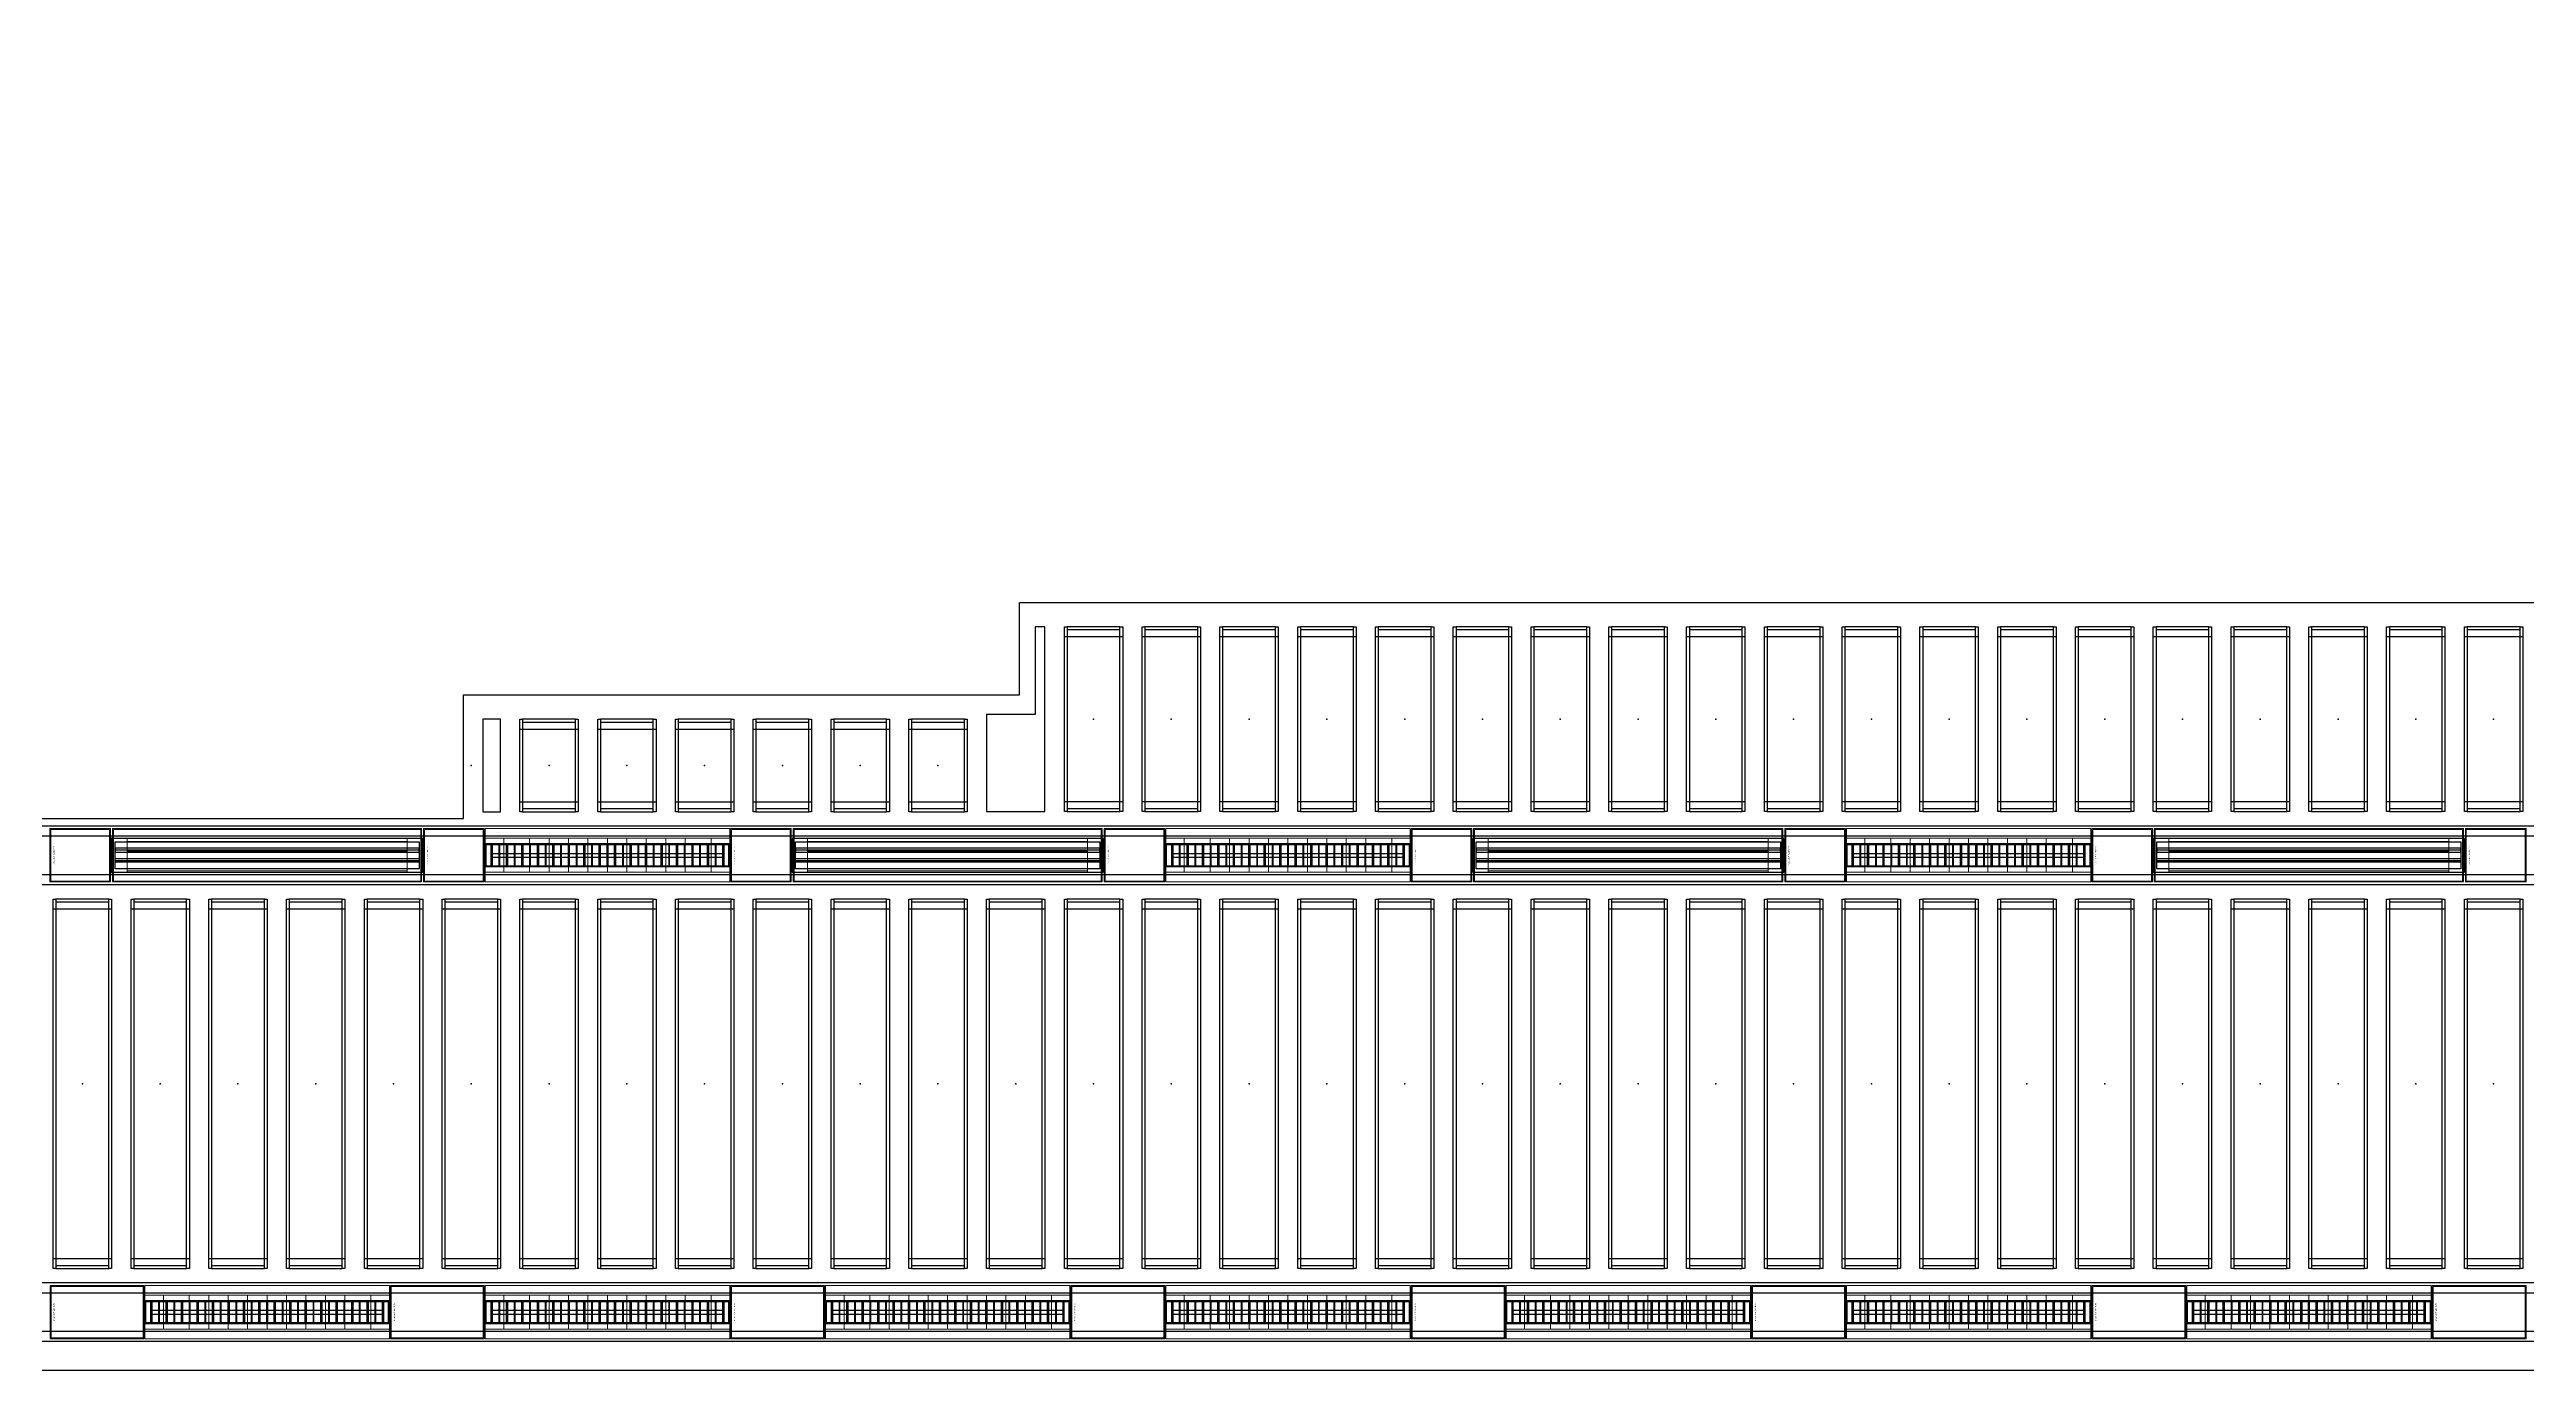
# Model space of a CAD drawing. Header units: millimetres. Extents: x 813027 to 1148939, y -931049 to -10.
# Drawn here: x 960771 to 973509, y -914295 to -907500 of the extents above; entities that cross this region are included whole.
import ezdxf
from ezdxf.enums import TextEntityAlignment as Align

# ---------------------------------------------------------------- set-up
doc = ezdxf.new("R2010")
doc.units = ezdxf.units.MM
doc.linetypes.add('DPA_Hidden 50', pattern=[3, 2, -1])
for name, color, linetype in [('000 - WIPEOUT', 250, 'Continuous'), ('001 - ASCESSORIES', 1, 'Continuous'), ('A04_TUBE SERIES', 2, 'Continuous'), ('A11_ALU.SOLID SHEET', 7, 'Continuous')]:
    doc.layers.add(name, color=color, linetype=linetype)
doc.layers.add('A-GLAZ-CURT', color=2, linetype='Continuous', lineweight=9)

# ---------------------------------------------------------------- blocks, each defined once
blk = doc.blocks.new('*U488')
at = {"layer": 'A11_ALU.SOLID SHEET', "color": 0}
blk.add_lwpolyline([(311.5, -98.8), (311.5, 98.8), (0, 98.8), (0, -98.8)], close=True, dxfattribs=at)
at = {"layer": 'Defpoints', "color": 250}
blk.add_point((0, 0), dxfattribs=at)
blk.add_text('AL.SHEET-HAT-TYPE-R', height=6, rotation=270, dxfattribs=at).set_placement((15, 0), align=Align.BOTTOM_CENTER)
blk = doc.blocks.new('*U484')
at = {"layer": '001 - ASCESSORIES', "color": 0, "linetype": 'ByBlock'}
blk.add_lwpolyline([(800, 87), (-800, 87), (-800, -87), (800, -87)], close=True, dxfattribs=at)
at = {"layer": '001 - ASCESSORIES', "linetype": 'ByBlock'}
for points in [[(-782, 69), (782, 69), (782, -69), (-782, -69)], [(782, 36), (-782, 36), (-782, 16), (782, 16)], [(-782, -16), (782, -16), (782, -36), (-782, -36)]]:
    blk.add_lwpolyline(points, close=True, dxfattribs=at)
for points in [[(782, 26), (-782, 26)], [(-782, -26), (782, -26)]]:
    blk.add_lwpolyline(points, dxfattribs=at)
blk = doc.blocks.new('*U485')
at = {"color": 1}
blk.add_wipeout([(628, -60), (-629, -60), (-629, 60), (628, 60)], dxfattribs=at).dxf.layer = '000 - WIPEOUT'
at = {"layer": '001 - ASCESSORIES', "color": 0}
blk.add_lwpolyline([(628, -60), (-629, -60), (-629, 60), (628, 60)], close=True, dxfattribs=at)
at = {"layer": '001 - ASCESSORIES'}
for points in [[(623, -55), (-624, -55), (-624, 55), (623, 55)], [(-593, -55), (-598, -55), (-598, 55), (-593, 55)], [(-559, -55), (-554, -55), (-554, 55), (-559, 55)], [(-514, -55), (-519, -55), (-519, 55), (-514, 55)], [(-479, -55), (-474, -55), (-474, 55), (-479, 55)], [(-435, -55), (-440, -55), (-440, 55), (-435, 55)], [(-400, -55), (-395, -55), (-395, 55), (-400, 55)], [(-355, -55), (-360, -55), (-360, 55), (-355, 55)], [(-320, -55), (-315, -55), (-315, 55), (-320, 55)], [(-276, -55), (-281, -55), (-281, 55), (-276, 55)], [(-241, -55), (-236, -55), (-236, 55), (-241, 55)], [(-196, -55), (-201, -55), (-201, 55), (-196, 55)], [(-161, -55), (-156, -55), (-156, 55), (-161, 55)], [(-117, -55), (-122, -55), (-122, 55), (-117, 55)], [(-82, -55), (-77, -55), (-77, 55), (-82, 55)], [(-37, -55), (-42, -55), (-42, 55), (-37, 55)], [(-3, -55), (3, -55), (3, 55), (-3, 55)], [(42, -55), (37, -55), (37, 55), (42, 55)], [(77, -55), (82, -55), (82, 55), (77, 55)], [(122, -55), (117, -55), (117, 55), (122, 55)], [(156, -55), (161, -55), (161, 55), (156, 55)], [(201, -55), (196, -55), (196, 55), (201, 55)], [(236, -55), (241, -55), (241, 55), (236, 55)], [(281, -55), (276, -55), (276, 55), (281, 55)], [(315, -55), (320, -55), (320, 55), (315, 55)], [(360, -55), (355, -55), (355, 55), (360, 55)], [(395, -55), (400, -55), (400, 55), (395, 55)], [(440, -55), (435, -55), (435, 55), (440, 55)], [(474, -55), (479, -55), (479, 55), (474, 55)], [(519, -55), (514, -55), (514, 55), (519, 55)], [(554, -55), (559, -55), (559, 55), (554, 55)], [(598, -55), (593, -55), (593, 55), (598, 55)]]:
    blk.add_lwpolyline(points, close=True, dxfattribs=at)
for points in [[(-593, 10), (-559, 10)], [(-554, 10), (-519, 10)], [(-514, 10), (-479, 10)], [(-474, 10), (-440, 10)], [(-435, 10), (-400, 10)], [(-395, 10), (-360, 10)], [(-355, 10), (-320, 10)], [(-315, 10), (-281, 10)], [(-276, 10), (-241, 10)], [(-236, 10), (-201, 10)], [(-196, 10), (-161, 10)], [(-156, 10), (-122, 10)], [(-117, 10), (-82, 10)], [(-77, 10), (-42, 10)], [(-37, 10), (-3, 10)], [(3, 10), (37, 10)], [(42, 10), (77, 10)], [(82, 10), (117, 10)], [(122, 10), (156, 10)], [(161, 10), (196, 10)], [(201, 10), (236, 10)], [(241, 10), (276, 10)], [(281, 10), (315, 10)], [(320, 10), (355, 10)], [(360, 10), (395, 10)], [(400, 10), (435, 10)], [(440, 10), (474, 10)], [(479, 10), (514, 10)], [(519, 10), (554, 10)], [(559, 10), (593, 10)], [(-593, -10), (-559, -10)], [(-554, -10), (-519, -10)], [(-514, -10), (-479, -10)], [(-474, -10), (-440, -10)], [(-435, -10), (-400, -10)], [(-395, -10), (-360, -10)], [(-355, -10), (-320, -10)], [(-315, -10), (-281, -10)], [(-276, -10), (-241, -10)], [(-236, -10), (-201, -10)], [(-196, -10), (-161, -10)], [(-156, -10), (-122, -10)], [(-117, -10), (-82, -10)], [(-77, -10), (-42, -10)], [(-37, -10), (-3, -10)], [(3, -10), (37, -10)], [(42, -10), (77, -10)], [(82, -10), (117, -10)], [(122, -10), (156, -10)], [(161, -10), (196, -10)], [(201, -10), (236, -10)], [(241, -10), (276, -10)], [(281, -10), (315, -10)], [(320, -10), (355, -10)], [(360, -10), (395, -10)], [(400, -10), (435, -10)], [(440, -10), (474, -10)], [(479, -10), (514, -10)], [(519, -10), (554, -10)], [(559, -10), (593, -10)]]:
    blk.add_lwpolyline(points, dxfattribs=at)
blk = doc.blocks.new('*U493')
at = {"layer": 'A11_ALU.SOLID SHEET', "color": 0}
blk.add_lwpolyline([(483, -98.8), (483, 98.8), (0, 98.8), (0, -98.8)], close=True, dxfattribs=at)
at = {"layer": 'Defpoints', "color": 250}
blk.add_point((0, 0), dxfattribs=at)
blk.add_text('AL.SHEET-HAT-TYPE-R', height=6, rotation=270, dxfattribs=at).set_placement((15, 0), align=Align.BOTTOM_CENTER)
blk = doc.blocks.new('*U495')
blk.add_wipeout([(-25, 0), (25, 0), (25, 134900), (-25, 134900)]).dxf.layer = '000 - WIPEOUT'
at = {"layer": 'A04_TUBE SERIES', "color": 0}
blk.add_lwpolyline([(-25, 0), (25, 0), (25, 134900), (-25, 134900)], close=True, dxfattribs=at)
blk.add_attdef('EXTR.OVL-LENGTH_', (-25, -59), '', height=5)
blk = doc.blocks.new('*U492')
blk.add_wipeout([(-25, 0), (25, 0), (25, 134900), (-25, 134900)]).dxf.layer = '000 - WIPEOUT'
at = {"layer": 'A04_TUBE SERIES', "color": 0}
blk.add_lwpolyline([(-25, 0), (25, 0), (25, 134900), (-25, 134900)], close=True, dxfattribs=at)
blk.add_attdef('EXTR.OVL-LENGTH_', (-25, -59), '', height=5)
blk = doc.blocks.new('*U515')
for p, q in [((-900.3, -950), (-900.3, -650)), ((900, -650), (900, -950)), ((-900.3, -1350), (-900.3, -1050)), ((900, -1050), (900, -1350)), ((-900.3, -1750), (-900.3, -1450)), ((900, -1450), (900, -1750)), ((-900.3, -2150), (-900.3, -1850)), ((900, -1850), (900, -2150)), ((-900.3, -2550), (-900.3, -2250)), ((900, -2250), (900, -2550)), ((-900.3, -2950), (-900.3, -2650)), ((900, -2650), (900, -2950)), ((-900.3, -3350), (-900.3, -3050)), ((900, -3050), (900, -3350)), ((-900.3, -3750), (-900.3, -3450)), ((900, -3450), (900, -3750)), ((-900.3, -4150), (-900.3, -3850)), ((900, -3850), (900, -4150)), ((-900.3, -4550), (-900.3, -4250)), ((900, -4250), (900, -4550)), ((-900.3, -4950), (-900.3, -4650)), ((900, -4650), (900, -4950)), ((-900.3, -5350), (-900.3, -5050)), ((900, -5050), (900, -5350)), ((-900.3, -5750), (-900.3, -5450)), ((900, -5450), (900, -5750)), ((-900.3, -6150), (-900.3, -5850)), ((900, -5850), (900, -6150)), ((-900.3, -6550), (-900.3, -6250)), ((900, -6250), (900, -6550)), ((-900.3, -6950), (-900.3, -6650)), ((900, -6650), (900, -6950)), ((-900.3, -7350), (-900.3, -7050)), ((900, -7050), (900, -7350)), ((-900.3, -7750), (-900.3, -7450)), ((900, -7450), (900, -7750)), ((-900.3, -8150), (-900.3, -7850)), ((900, -7850), (900, -8150)), ((-900.3, -8550), (-900.3, -8250)), ((900, -8250), (900, -8550)), ((-900.3, -8950), (-900.3, -8650)), ((900, -8650), (900, -8950)), ((-900.3, -9350), (-900.3, -9050)), ((900, -9050), (900, -9350)), ((-900.3, -9750), (-900.3, -9450)), ((900, -9450), (900, -9750)), ((-900.3, -10150), (-900.3, -9850)), ((900, -9850), (900, -10150)), ((-900.3, -10550), (-900.3, -10250)), ((900, -10250), (900, -10550)), ((-900.3, -10950), (-900.3, -10650)), ((900, -10650), (900, -10950)), ((-900.3, -11350), (-900.3, -11050)), ((900, -11050), (900, -11350)), ((-900.3, -11750), (-900.3, -11450)), ((900, -11450), (900, -11750)), ((-900.3, -12150), (-900.3, -11850)), ((900, -11850), (900, -12150)), ((-900.3, -12550), (-900.3, -12250)), ((900, -12250), (900, -12550)), ((-900.3, -12950), (-900.3, -12650)), ((900, -12650), (900, -12950)), ((-900.3, -13350), (-900.3, -13050)), ((900, -13050), (900, -13350))]:
    blk.add_line(p, q)
for p in [(0, -800), (0, -1200), (0, -1600), (0, -2000), (0, -2400), (0, -2800), (0, -3200), (0, -3600), (0, -4000), (0, -4400), (0, -4800), (0, -5200), (0, -5600), (0, -6000), (0, -6400), (0, -6800), (0, -7200), (0, -7600), (0, -8000), (0, -8400), (0, -8800), (0, -9200), (0, -9600), (0, -10000), (0, -10400), (0, -10800), (0, -11200), (0, -11600), (0, -12000), (0, -12400), (0, -12800), (0, -13200)]:
    blk.add_point(p)
at = {"layer": 'A11_ALU.SOLID SHEET', "color": 0}
for points in [[(-950, -650), (950, -650), (950, -664), (-950, -664)], [(-950, -936), (-936, -936), (-936, -664), (-950, -664)], [(950, -664), (936, -664), (936, -936), (950, -936)], [(-950, -936), (950, -936), (950, -950), (-950, -950)], [(-950, -1050), (950, -1050), (950, -1064), (-950, -1064)], [(-950, -1336), (-936, -1336), (-936, -1064), (-950, -1064)], [(950, -1064), (936, -1064), (936, -1336), (950, -1336)], [(-950, -1336), (950, -1336), (950, -1350), (-950, -1350)], [(-950, -1450), (950, -1450), (950, -1464), (-950, -1464)], [(-950, -1736), (-936, -1736), (-936, -1464), (-950, -1464)], [(950, -1464), (936, -1464), (936, -1736), (950, -1736)], [(-950, -1736), (950, -1736), (950, -1750), (-950, -1750)], [(-950, -1850), (950, -1850), (950, -1864), (-950, -1864)], [(-950, -2136), (-936, -2136), (-936, -1864), (-950, -1864)], [(950, -1864), (936, -1864), (936, -2136), (950, -2136)], [(-950, -2136), (950, -2136), (950, -2150), (-950, -2150)], [(-950, -2250), (950, -2250), (950, -2264), (-950, -2264)], [(-950, -2536), (-936, -2536), (-936, -2264), (-950, -2264)], [(950, -2264), (936, -2264), (936, -2536), (950, -2536)], [(-950, -2536), (950, -2536), (950, -2550), (-950, -2550)], [(-950, -2650), (950, -2650), (950, -2664), (-950, -2664)], [(-950, -2936), (-936, -2936), (-936, -2664), (-950, -2664)], [(950, -2664), (936, -2664), (936, -2936), (950, -2936)], [(-950, -2936), (950, -2936), (950, -2950), (-950, -2950)], [(-950, -3050), (950, -3050), (950, -3064), (-950, -3064)], [(-950, -3336), (-936, -3336), (-936, -3064), (-950, -3064)], [(950, -3064), (936, -3064), (936, -3336), (950, -3336)], [(-950, -3336), (950, -3336), (950, -3350), (-950, -3350)], [(-950, -3450), (950, -3450), (950, -3464), (-950, -3464)], [(-950, -3736), (-936, -3736), (-936, -3464), (-950, -3464)], [(950, -3464), (936, -3464), (936, -3736), (950, -3736)], [(-950, -3736), (950, -3736), (950, -3750), (-950, -3750)], [(-950, -3850), (950, -3850), (950, -3864), (-950, -3864)], [(-950, -4136), (-936, -4136), (-936, -3864), (-950, -3864)], [(950, -3864), (936, -3864), (936, -4136), (950, -4136)], [(-950, -4136), (950, -4136), (950, -4150), (-950, -4150)], [(-950, -4250), (950, -4250), (950, -4264), (-950, -4264)], [(-950, -4536), (-936, -4536), (-936, -4264), (-950, -4264)], [(950, -4264), (936, -4264), (936, -4536), (950, -4536)], [(-950, -4536), (950, -4536), (950, -4550), (-950, -4550)], [(-950, -4650), (950, -4650), (950, -4664), (-950, -4664)], [(-950, -4936), (-936, -4936), (-936, -4664), (-950, -4664)], [(950, -4664), (936, -4664), (936, -4936), (950, -4936)], [(-950, -4936), (950, -4936), (950, -4950), (-950, -4950)], [(-950, -5050), (950, -5050), (950, -5064), (-950, -5064)], [(-950, -5336), (-936, -5336), (-936, -5064), (-950, -5064)], [(950, -5064), (936, -5064), (936, -5336), (950, -5336)], [(-950, -5336), (950, -5336), (950, -5350), (-950, -5350)], [(-950, -5450), (950, -5450), (950, -5464), (-950, -5464)], [(-950, -5736), (-936, -5736), (-936, -5464), (-950, -5464)], [(950, -5464), (936, -5464), (936, -5736), (950, -5736)], [(-950, -5736), (950, -5736), (950, -5750), (-950, -5750)], [(-950, -5850), (950, -5850), (950, -5864), (-950, -5864)], [(-950, -6136), (-936, -6136), (-936, -5864), (-950, -5864)], [(950, -5864), (936, -5864), (936, -6136), (950, -6136)], [(-950, -6136), (950, -6136), (950, -6150), (-950, -6150)], [(-950, -6250), (950, -6250), (950, -6264), (-950, -6264)], [(-950, -6536), (-936, -6536), (-936, -6264), (-950, -6264)], [(950, -6264), (936, -6264), (936, -6536), (950, -6536)], [(-950, -6536), (950, -6536), (950, -6550), (-950, -6550)], [(-950, -6650), (950, -6650), (950, -6664), (-950, -6664)], [(-950, -6936), (-936, -6936), (-936, -6664), (-950, -6664)], [(950, -6664), (936, -6664), (936, -6936), (950, -6936)], [(-950, -6936), (950, -6936), (950, -6950), (-950, -6950)], [(-950, -7050), (950, -7050), (950, -7064), (-950, -7064)], [(-950, -7336), (-936, -7336), (-936, -7064), (-950, -7064)], [(950, -7064), (936, -7064), (936, -7336), (950, -7336)], [(-950, -7336), (950, -7336), (950, -7350), (-950, -7350)], [(-950, -7450), (950, -7450), (950, -7464), (-950, -7464)], [(-950, -7736), (-936, -7736), (-936, -7464), (-950, -7464)], [(950, -7464), (936, -7464), (936, -7736), (950, -7736)], [(-950, -7736), (950, -7736), (950, -7750), (-950, -7750)], [(-950, -7850), (950, -7850), (950, -7864), (-950, -7864)], [(-950, -8136), (-936, -8136), (-936, -7864), (-950, -7864)], [(950, -7864), (936, -7864), (936, -8136), (950, -8136)], [(-950, -8136), (950, -8136), (950, -8150), (-950, -8150)], [(-950, -8250), (950, -8250), (950, -8264), (-950, -8264)], [(-950, -8536), (-936, -8536), (-936, -8264), (-950, -8264)], [(950, -8264), (936, -8264), (936, -8536), (950, -8536)], [(-950, -8536), (950, -8536), (950, -8550), (-950, -8550)], [(-950, -8650), (950, -8650), (950, -8664), (-950, -8664)], [(-950, -8936), (-936, -8936), (-936, -8664), (-950, -8664)], [(950, -8664), (936, -8664), (936, -8936), (950, -8936)], [(-950, -8936), (950, -8936), (950, -8950), (-950, -8950)], [(-950, -9050), (950, -9050), (950, -9064), (-950, -9064)], [(-950, -9336), (-936, -9336), (-936, -9064), (-950, -9064)], [(950, -9064), (936, -9064), (936, -9336), (950, -9336)], [(-950, -9336), (950, -9336), (950, -9350), (-950, -9350)], [(-950, -9450), (950, -9450), (950, -9464), (-950, -9464)], [(-950, -9736), (-936, -9736), (-936, -9464), (-950, -9464)], [(950, -9464), (936, -9464), (936, -9736), (950, -9736)], [(-950, -9736), (950, -9736), (950, -9750), (-950, -9750)], [(-950, -9850), (950, -9850), (950, -9864), (-950, -9864)], [(-950, -10136), (-936, -10136), (-936, -9864), (-950, -9864)], [(950, -9864), (936, -9864), (936, -10136), (950, -10136)], [(-950, -10136), (950, -10136), (950, -10150), (-950, -10150)], [(-950, -10250), (950, -10250), (950, -10264), (-950, -10264)], [(-950, -10536), (-936, -10536), (-936, -10264), (-950, -10264)], [(950, -10264), (936, -10264), (936, -10536), (950, -10536)], [(-950, -10536), (950, -10536), (950, -10550), (-950, -10550)], [(-950, -10650), (950, -10650), (950, -10664), (-950, -10664)], [(-950, -10936), (-936, -10936), (-936, -10664), (-950, -10664)], [(950, -10664), (936, -10664), (936, -10936), (950, -10936)], [(-950, -10936), (950, -10936), (950, -10950), (-950, -10950)], [(-950, -11050), (950, -11050), (950, -11064), (-950, -11064)], [(-950, -11336), (-936, -11336), (-936, -11064), (-950, -11064)], [(950, -11064), (936, -11064), (936, -11336), (950, -11336)], [(-950, -11336), (950, -11336), (950, -11350), (-950, -11350)], [(-950, -11450), (950, -11450), (950, -11464), (-950, -11464)], [(-950, -11736), (-936, -11736), (-936, -11464), (-950, -11464)], [(950, -11464), (936, -11464), (936, -11736), (950, -11736)], [(-950, -11736), (950, -11736), (950, -11750), (-950, -11750)], [(-950, -11850), (950, -11850), (950, -11864), (-950, -11864)], [(-950, -12136), (-936, -12136), (-936, -11864), (-950, -11864)], [(950, -11864), (936, -11864), (936, -12136), (950, -12136)], [(-950, -12136), (950, -12136), (950, -12150), (-950, -12150)], [(-950, -12250), (950, -12250), (950, -12264), (-950, -12264)], [(-950, -12536), (-936, -12536), (-936, -12264), (-950, -12264)], [(950, -12264), (936, -12264), (936, -12536), (950, -12536)], [(-950, -12536), (950, -12536), (950, -12550), (-950, -12550)], [(-950, -12650), (950, -12650), (950, -12664), (-950, -12664)], [(-950, -12936), (-936, -12936), (-936, -12664), (-950, -12664)], [(950, -12664), (936, -12664), (936, -12936), (950, -12936)], [(-950, -12936), (950, -12936), (950, -12950), (-950, -12950)], [(-950, -13050), (950, -13050), (950, -13064), (-950, -13064)], [(-950, -13336), (-936, -13336), (-936, -13064), (-950, -13064)], [(950, -13064), (936, -13064), (936, -13336), (950, -13336)], [(-950, -13336), (950, -13336), (950, -13350), (-950, -13350)]]:
    blk.add_lwpolyline(points, close=True, dxfattribs=at)
blk = doc.blocks.new('*U565')
for p, q in [((-425.3, 11650), (-425.3, 11950)), ((425, 11950), (425, 11650)), ((-425.3, 11250), (-425.3, 11550)), ((425, 11550), (425, 11250)), ((-425.3, 10850), (-425.3, 11150)), ((425, 11150), (425, 10850)), ((-425.3, 10450), (-425.3, 10750)), ((425, 10750), (425, 10450)), ((-425.3, 10050), (-425.3, 10350)), ((425, 10350), (425, 10050)), ((-425.3, 9650), (-425.3, 9950)), ((425, 9950), (425, 9650)), ((-425.3, 9250), (-425.3, 9550)), ((425, 9550), (425, 9250)), ((-425.3, 8850), (-425.3, 9150)), ((425, 9150), (425, 8850)), ((-425.3, 8450), (-425.3, 8750)), ((425, 8750), (425, 8450)), ((-425.3, 8050), (-425.3, 8350)), ((425, 8350), (425, 8050)), ((-425.3, 7650), (-425.3, 7950)), ((425, 7950), (425, 7650)), ((-425.3, 7250), (-425.3, 7550)), ((425, 7550), (425, 7250)), ((-425.3, 6850), (-425.3, 7150)), ((425, 7150), (425, 6850)), ((-425.3, 6450), (-425.3, 6750)), ((425, 6750), (425, 6450)), ((-425.3, 6050), (-425.3, 6350)), ((425, 6350), (425, 6050)), ((-425.3, 5650), (-425.3, 5950)), ((425, 5950), (425, 5650)), ((-425.3, 5250), (-425.3, 5550)), ((425, 5550), (425, 5250)), ((-425.3, 4850), (-425.3, 5150)), ((425, 5150), (425, 4850)), ((-425.3, 4450), (-425.3, 4750)), ((425, 4750), (425, 4450))]:
    blk.add_line(p, q)
for p in [(0, 11800), (0, 11400), (0, 11000), (0, 10600), (0, 10200), (0, 9800), (0, 9400), (0, 9000), (0, 8600), (0, 8200), (0, 7800), (0, 7400), (0, 7000), (0, 6600), (0, 6200), (0, 5800), (0, 5400), (0, 5000), (0, 4600)]:
    blk.add_point(p)
at = {"layer": 'A11_ALU.SOLID SHEET', "color": 0}
for points in [[(-475, 11950), (475, 11950), (475, 11936), (-475, 11936)], [(-475, 11664), (-461, 11664), (-461, 11936), (-475, 11936)], [(475, 11936), (461, 11936), (461, 11664), (475, 11664)], [(-475, 11664), (475, 11664), (475, 11650), (-475, 11650)], [(-475, 11550), (475, 11550), (475, 11536), (-475, 11536)], [(-475, 11264), (-461, 11264), (-461, 11536), (-475, 11536)], [(475, 11536), (461, 11536), (461, 11264), (475, 11264)], [(-475, 11264), (475, 11264), (475, 11250), (-475, 11250)], [(-475, 11150), (475, 11150), (475, 11136), (-475, 11136)], [(-475, 10864), (-461, 10864), (-461, 11136), (-475, 11136)], [(475, 11136), (461, 11136), (461, 10864), (475, 10864)], [(-475, 10864), (475, 10864), (475, 10850), (-475, 10850)], [(-475, 10750), (475, 10750), (475, 10736), (-475, 10736)], [(-475, 10464), (-461, 10464), (-461, 10736), (-475, 10736)], [(475, 10736), (461, 10736), (461, 10464), (475, 10464)], [(-475, 10464), (475, 10464), (475, 10450), (-475, 10450)], [(-475, 10350), (475, 10350), (475, 10336), (-475, 10336)], [(-475, 10064), (-461, 10064), (-461, 10336), (-475, 10336)], [(475, 10336), (461, 10336), (461, 10064), (475, 10064)], [(-475, 10064), (475, 10064), (475, 10050), (-475, 10050)], [(-475, 9950), (475, 9950), (475, 9936), (-475, 9936)], [(-475, 9664), (-461, 9664), (-461, 9936), (-475, 9936)], [(475, 9936), (461, 9936), (461, 9664), (475, 9664)], [(-475, 9664), (475, 9664), (475, 9650), (-475, 9650)], [(-475, 9550), (475, 9550), (475, 9536), (-475, 9536)], [(-475, 9264), (-461, 9264), (-461, 9536), (-475, 9536)], [(475, 9536), (461, 9536), (461, 9264), (475, 9264)], [(-475, 9264), (475, 9264), (475, 9250), (-475, 9250)], [(-475, 9150), (475, 9150), (475, 9136), (-475, 9136)], [(-475, 8864), (-461, 8864), (-461, 9136), (-475, 9136)], [(475, 9136), (461, 9136), (461, 8864), (475, 8864)], [(-475, 8864), (475, 8864), (475, 8850), (-475, 8850)], [(-475, 8750), (475, 8750), (475, 8736), (-475, 8736)], [(-475, 8464), (-461, 8464), (-461, 8736), (-475, 8736)], [(475, 8736), (461, 8736), (461, 8464), (475, 8464)], [(-475, 8464), (475, 8464), (475, 8450), (-475, 8450)], [(-475, 8350), (475, 8350), (475, 8336), (-475, 8336)], [(-475, 8064), (-461, 8064), (-461, 8336), (-475, 8336)], [(475, 8336), (461, 8336), (461, 8064), (475, 8064)], [(-475, 8064), (475, 8064), (475, 8050), (-475, 8050)], [(-475, 7950), (475, 7950), (475, 7936), (-475, 7936)], [(-475, 7664), (-461, 7664), (-461, 7936), (-475, 7936)], [(475, 7936), (461, 7936), (461, 7664), (475, 7664)], [(-475, 7664), (475, 7664), (475, 7650), (-475, 7650)], [(-475, 7550), (475, 7550), (475, 7536), (-475, 7536)], [(-475, 7264), (-461, 7264), (-461, 7536), (-475, 7536)], [(475, 7536), (461, 7536), (461, 7264), (475, 7264)], [(-475, 7264), (475, 7264), (475, 7250), (-475, 7250)], [(-475, 7150), (475, 7150), (475, 7136), (-475, 7136)], [(-475, 6864), (-461, 6864), (-461, 7136), (-475, 7136)], [(475, 7136), (461, 7136), (461, 6864), (475, 6864)], [(-475, 6864), (475, 6864), (475, 6850), (-475, 6850)], [(-475, 6750), (475, 6750), (475, 6736), (-475, 6736)], [(-475, 6464), (-461, 6464), (-461, 6736), (-475, 6736)], [(475, 6736), (461, 6736), (461, 6464), (475, 6464)], [(-475, 6464), (475, 6464), (475, 6450), (-475, 6450)], [(-475, 6350), (475, 6350), (475, 6336), (-475, 6336)], [(-475, 6064), (-461, 6064), (-461, 6336), (-475, 6336)], [(475, 6336), (461, 6336), (461, 6064), (475, 6064)], [(-475, 6064), (475, 6064), (475, 6050), (-475, 6050)], [(-475, 5950), (475, 5950), (475, 5936), (-475, 5936)], [(-475, 5664), (-461, 5664), (-461, 5936), (-475, 5936)], [(475, 5936), (461, 5936), (461, 5664), (475, 5664)], [(-475, 5664), (475, 5664), (475, 5650), (-475, 5650)], [(-475, 5550), (475, 5550), (475, 5536), (-475, 5536)], [(-475, 5264), (-461, 5264), (-461, 5536), (-475, 5536)], [(475, 5536), (461, 5536), (461, 5264), (475, 5264)], [(-475, 5264), (475, 5264), (475, 5250), (-475, 5250)], [(-475, 5150), (475, 5150), (475, 5136), (-475, 5136)], [(-475, 4864), (-461, 4864), (-461, 5136), (-475, 5136)], [(475, 5136), (461, 5136), (461, 4864), (475, 4864)], [(-475, 4864), (475, 4864), (475, 4850), (-475, 4850)], [(-475, 4750), (475, 4750), (475, 4736), (-475, 4736)], [(-475, 4464), (-461, 4464), (-461, 4736), (-475, 4736)], [(475, 4736), (461, 4736), (461, 4464), (475, 4464)], [(-475, 4464), (475, 4464), (475, 4450), (-475, 4450)]]:
    blk.add_lwpolyline(points, close=True, dxfattribs=at)
blk = doc.blocks.new('*U566')
for p, q in [((-187.8, 850), (-187.8, 1150)), ((187.5, 1150), (187.5, 850)), ((-187.8, 450), (-187.8, 750)), ((187.5, 750), (187.5, 450)), ((-187.8, 50), (-187.8, 350)), ((187.5, 350), (187.5, 50)), ((-187.8, -350), (-187.8, -50)), ((187.5, -50), (187.5, -350)), ((-187.8, -750), (-187.8, -450)), ((187.5, -450), (187.5, -750)), ((-187.8, -1150), (-187.8, -850)), ((187.5, -850), (187.5, -1150))]:
    blk.add_line(p, q)
for p in [(0, 1000), (0, 600), (0, 200), (0, -200), (0, -600), (0, -1000)]:
    blk.add_point(p)
at = {"layer": 'A11_ALU.SOLID SHEET', "color": 0}
for points in [[(-237.5, 1150), (237.5, 1150), (237.5, 1136), (-237.5, 1136)], [(-237.5, 864), (-223.5, 864), (-223.5, 1136), (-237.5, 1136)], [(237.5, 1136), (223.5, 1136), (223.5, 864), (237.5, 864)], [(-237.5, 864), (237.5, 864), (237.5, 850), (-237.5, 850)], [(-237.5, 750), (237.5, 750), (237.5, 736), (-237.5, 736)], [(-237.5, 464), (-223.5, 464), (-223.5, 736), (-237.5, 736)], [(237.5, 736), (223.5, 736), (223.5, 464), (237.5, 464)], [(-237.5, 464), (237.5, 464), (237.5, 450), (-237.5, 450)], [(-237.5, 350), (237.5, 350), (237.5, 336), (-237.5, 336)], [(-237.5, 64), (-223.5, 64), (-223.5, 336), (-237.5, 336)], [(237.5, 336), (223.5, 336), (223.5, 64), (237.5, 64)], [(-237.5, 64), (237.5, 64), (237.5, 50), (-237.5, 50)], [(-237.5, -50), (237.5, -50), (237.5, -64), (-237.5, -64)], [(-237.5, -336), (-223.5, -336), (-223.5, -64), (-237.5, -64)], [(237.5, -64), (223.5, -64), (223.5, -336), (237.5, -336)], [(-237.5, -336), (237.5, -336), (237.5, -350), (-237.5, -350)], [(-237.5, -450), (237.5, -450), (237.5, -464), (-237.5, -464)], [(-237.5, -736), (-223.5, -736), (-223.5, -464), (-237.5, -464)], [(237.5, -464), (223.5, -464), (223.5, -736), (237.5, -736)], [(-237.5, -736), (237.5, -736), (237.5, -750), (-237.5, -750)], [(-237.5, -850), (237.5, -850), (237.5, -864), (-237.5, -864)], [(-237.5, -1136), (-223.5, -1136), (-223.5, -864), (-237.5, -864)], [(237.5, -864), (223.5, -864), (223.5, -1136), (237.5, -1136)], [(-237.5, -1136), (237.5, -1136), (237.5, -1150), (-237.5, -1150)]]:
    blk.add_lwpolyline(points, close=True, dxfattribs=at)
blk = doc.blocks.new('*U568')
blk.add_point((0, 0))
blk.add_wipeout([(237.5, 250), (237.5, 340), (-237.5, 340), (-237.5, 250)]).dxf.layer = '000 - WIPEOUT'
blk.add_point((0, 400))
at = {"layer": 'A11_ALU.SOLID SHEET', "color": 0}
blk.add_lwpolyline([(237.5, 250), (237.5, 340), (-237.5, 340), (-237.5, 250)], close=True, dxfattribs=at)
blk = doc.blocks.new('C-2-PP21-AR-4160-01-B_20250829-084416_NEWCL')
blk.add_lwpolyline([(-92235, -6455), (-84190, -6455), (-84190, -5820), (-81330, -5820), (-81330, -5345), (-56900, -5345), (-56900, -6455), (-41740, -6455), (-41740, -2500), (-29350, -2500), (-29350, -5482), (-19750, -5482), (-19750, -5480), (-19400, -5480), (-19400, -7995), (-19350, -7995), (-19350, -9295), (-154550, -9295)])
at = {"layer": 'A11_ALU.SOLID SHEET', "color": 2}
blk.add_lwpolyline([(-81200, -5470), (-81250, -5470), (-81250, -5920), (-81500, -5920), (-81500, -6420), (-81200, -6420)], close=True, dxfattribs=at)
at = {"rotation": 90}
for name, p in [('*U565', (-69150, -5945)), ('*U566', (-82750, -6183)), ('*U515', (-86950, -7820))]:
    blk.add_blockref(name, p, dxfattribs=at)
for name, p in [('*U488', (-86316, -6645)), ('*U484', (-85200, -6645)), ('*U488', (-82816, -6645)), ('*U484', (-81700, -6645)), ('*U484', (-78200, -6645)), ('*U488', (-75816, -6645)), ('*U484', (-74700, -6645)), ('*U488', (-73895, -6645))]:
    blk.add_blockref(name, p)
for p in [(-83450, -6645), (-79950, -6645), (-76450, -6645), (-85200, -8995), (-78200, -8995), (-74700, -8995)]:
    blk.add_blockref('*U485', p)
at = {"layer": 'A11_ALU.SOLID SHEET', "color": 2, "rotation": 90}
blk.add_blockref('*U568', (-83750, -6183), dxfattribs=at)
for name, p in [('*U488', (-84395, -6645)), ('*U488', (-80895, -6645)), ('*U488', (-79316, -6645)), ('*U488', (-77395, -6645)), ('*U493', (-86316, -8995)), ('*U493', (-84566, -8995)), ('*U493', (-79316, -8995)), ('*U493', (-75816, -8995)), ('*U493', (-74066, -8995))]:
    blk.add_blockref(name, p)
at = {"rotation": 270}
for p in [(-154400, -6520), (-154400, -6770)]:
    blk.add_blockref('*U492', p, dxfattribs=at)
for p in [(-83450, -8995), (-79950, -8995), (-76450, -8995)]:
    blk.add_blockref('*U485', p)
for p in [(-81066, -8995), (-77566, -8995)]:
    blk.add_blockref('*U493', p)
blk.add_blockref('*U485', (-81700, -8995))
blk.add_blockref('*U493', (-82816, -8995))
for p in [(-154400, -8870), (-154400, -9120)]:
    blk.add_blockref('*U495', p, dxfattribs=at)
blk = doc.blocks.new('DPA_CP_Metal Ceiling Panel - Horizontal with Gap-20306943-4160 - LOWER PLATFORM LEVEL - REFLECTED CEILING GENERAL PLAN')
at = {"layer": 'A-GLAZ-CURT'}
for p, q in [((910030, -114474), (910030, -114199)), ((910030, -114199), (910513, -114199)), ((910030, -114474), (910030, -114199)), ((910030, -114199), (910513, -114199)), ((910513, -114199), (910030, -114199)), ((910030, -114199), (910030, -114474)), ((910513, -114199), (910030, -114199)), ((910030, -114199), (910030, -114474)), ((910030, -114474), (910030, -114199)), ((910030, -114199), (910513, -114199)), ((910035, -114469), (910035, -114204)), ((910035, -114204), (910508, -114204)), ((910508, -114204), (910508, -114469)), ((910513, -114474), (910513, -114199)), ((910513, -114199), (910513, -114474)), ((910513, -114474), (910513, -114199)), ((910513, -114474), (910513, -114199)), ((910513, -114199), (910513, -114474)), ((910030, -114474), (910513, -114474)), ((910513, -114474), (910030, -114474)), ((910030, -114474), (910513, -114474)), ((910030, -114474), (910513, -114474)), ((910513, -114474), (910030, -114474)), ((910035, -114469), (910508, -114469))]:
    blk.add_line(p, q, dxfattribs=at)
blk = doc.blocks.new('DPA_CP_Metal Ceiling Luminaire1 - Linear Luminaire 2-14739897-4160 - LOWER PLATFORM LEVEL - REFLECTED CEILING GENERAL PLAN')
at = {"layer": 'A-GLAZ-CURT'}
for p, q in [((901768, -114474), (901768, -114199)), ((901768, -114199), (903025, -114199)), ((901768, -114199), (901768, -114474)), ((903025, -114199), (901768, -114199)), ((901768, -114199), (903025, -114199)), ((901768, -114249), (901768, -114474)), ((901768, -114249), (903025, -114249)), ((903025, -114199), (903025, -114474)), ((903025, -114474), (903025, -114199)), ((903025, -114249), (903025, -114474)), ((901768, -114424), (903025, -114424)), ((903025, -114474), (901768, -114474)), ((903025, -114474), (901768, -114474)), ((901768, -114474), (903025, -114474))]:
    blk.add_line(p, q, dxfattribs=at)
at = {"layer": 'A-GLAZ-CURT', "linetype": 'DPA_Hidden 50'}
for p, q in [((901863, -114249), (901863, -114424)), ((901996, -114249), (901996, -114424)), ((902096, -114249), (902096, -114424)), ((902196, -114249), (902196, -114424)), ((902296, -114249), (902296, -114424)), ((902396, -114249), (902396, -114424)), ((902496, -114249), (902496, -114424)), ((902596, -114249), (902596, -114424)), ((902696, -114249), (902696, -114424)), ((902796, -114249), (902796, -114424)), ((902930, -114249), (902930, -114424))]:
    blk.add_line(p, q, dxfattribs=at)
blk = doc.blocks.new('DPA_CP_Metal Ceiling Panel - Horizontal with Gap-20308794-4160 - LOWER PLATFORM LEVEL - REFLECTED CEILING GENERAL PLAN')
at = {"layer": 'A-GLAZ-CURT'}
for p, q in [((910201, -109924), (910201, -109649)), ((910201, -109649), (910513, -109649)), ((910201, -109924), (910201, -109649)), ((910201, -109649), (910513, -109649)), ((910513, -109649), (910201, -109649)), ((910201, -109649), (910201, -109924)), ((910513, -109649), (910201, -109649)), ((910201, -109649), (910201, -109924)), ((910201, -109924), (910201, -109649)), ((910201, -109649), (910513, -109649)), ((910206, -109919), (910206, -109654)), ((910206, -109654), (910508, -109654)), ((910508, -109654), (910508, -109919)), ((910513, -109924), (910513, -109649)), ((910513, -109649), (910513, -109924)), ((910513, -109924), (910513, -109649)), ((910513, -109924), (910513, -109649)), ((910513, -109649), (910513, -109924)), ((910201, -109924), (910513, -109924)), ((910513, -109924), (910201, -109924)), ((910201, -109924), (910513, -109924)), ((910201, -109924), (910513, -109924)), ((910513, -109924), (910201, -109924)), ((910206, -109919), (910508, -109919))]:
    blk.add_line(p, q, dxfattribs=at)
blk = doc.blocks.new('DPA_CP_Metal Ceiling Air Supply - Linear Diffuser Air Supply-14762131-4160 - LOWER PLATFORM LEVEL - REFLECTED CEILING GENERAL PLAN')
at = {"layer": 'A-GLAZ-CURT'}
h = blk.add_hatch(dxfattribs=at)
h.set_pattern_fill('FP_13', color=256, style=0, pattern_type=2)
h.set_pattern_definition([(180, (909396.33, -109824.28), (6e-15, 50), [])])
h.paths.add_polyline_path([(908676, -109874), (910116, -109874), (910116, -109699), (908676, -109699)])
for p, q in [((908601, -109924), (908601, -109649)), ((908601, -109649), (910191, -109649)), ((908601, -109924), (908601, -109649)), ((908601, -109649), (910191, -109649)), ((910191, -109649), (908601, -109649)), ((908601, -109649), (908601, -109924)), ((910191, -109649), (908601, -109649)), ((908601, -109649), (908601, -109924)), ((908601, -109924), (908601, -109649)), ((908601, -109649), (910191, -109649)), ((908606, -109919), (908606, -109654)), ((908606, -109654), (910186, -109654)), ((910186, -109654), (910186, -109919)), ((910191, -109924), (910191, -109649)), ((910191, -109649), (910191, -109924)), ((910191, -109924), (910191, -109649)), ((910191, -109924), (910191, -109649)), ((910191, -109649), (910191, -109924)), ((910116, -109699), (908676, -109699)), ((908676, -109699), (908676, -109874)), ((908676, -109874), (908676, -109699)), ((908676, -109699), (910116, -109699)), ((908676, -109874), (908676, -109699)), ((908676, -109699), (910116, -109699)), ((910116, -109699), (908676, -109699)), ((908676, -109699), (908676, -109874)), ((910116, -109874), (910116, -109699)), ((910116, -109699), (910116, -109874)), ((910116, -109699), (910116, -109874)), ((910116, -109874), (910116, -109699)), ((908601, -109924), (910191, -109924)), ((910191, -109924), (908601, -109924)), ((908601, -109924), (910191, -109924)), ((908601, -109924), (910191, -109924)), ((910191, -109924), (908601, -109924)), ((908606, -109919), (910186, -109919)), ((908676, -109874), (910116, -109874)), ((910116, -109874), (908676, -109874)), ((910116, -109874), (908676, -109874)), ((908676, -109874), (910116, -109874))]:
    blk.add_line(p, q, dxfattribs=at)

msp = doc.modelspace()

# ---------------------------------------------------------------- block references
msp.add_blockref('C-2-PP21-AR-4160-01-B_20250829-084416_NEWCL', (1047090, -905000))

# ---------------------------------------------------------------- next in the draw order: block references
at = {"layer": 'A-GLAZ-CURT'}
for name, p in [('DPA_CP_Metal Ceiling Panel - Horizontal with Gap-20308794-4160 - LOWER PLATFORM LEVEL - REFLECTED CEILING GENERAL PLAN', (50572.2, -801858.2)), ('DPA_CP_Metal Ceiling Air Supply - Linear Diffuser Air Supply-14762131-4160 - LOWER PLATFORM LEVEL - REFLECTED CEILING GENERAL PLAN', (52493.7, -801858.2)), ('DPA_CP_Metal Ceiling Panel - Horizontal with Gap-20308794-4160 - LOWER PLATFORM LEVEL - REFLECTED CEILING GENERAL PLAN', (52493.7, -801858.2)), ('DPA_CP_Metal Ceiling Luminaire1 - Linear Luminaire 2-14739897-4160 - LOWER PLATFORM LEVEL - REFLECTED CEILING GENERAL PLAN', (61243.7, -797308.2)), ('DPA_CP_Metal Ceiling Panel - Horizontal with Gap-20308794-4160 - LOWER PLATFORM LEVEL - REFLECTED CEILING GENERAL PLAN', (54072.2, -801858.2)), ('DPA_CP_Metal Ceiling Air Supply - Linear Diffuser Air Supply-14762131-4160 - LOWER PLATFORM LEVEL - REFLECTED CEILING GENERAL PLAN', (55993.7, -801858.2)), ('DPA_CP_Metal Ceiling Panel - Horizontal with Gap-20308794-4160 - LOWER PLATFORM LEVEL - REFLECTED CEILING GENERAL PLAN', (55993.7, -801858.2)), ('DPA_CP_Metal Ceiling Luminaire1 - Linear Luminaire 2-14739897-4160 - LOWER PLATFORM LEVEL - REFLECTED CEILING GENERAL PLAN', (64743.7, -797308.2)), ('DPA_CP_Metal Ceiling Panel - Horizontal with Gap-20308794-4160 - LOWER PLATFORM LEVEL - REFLECTED CEILING GENERAL PLAN', (57572.2, -801858.2)), ('DPA_CP_Metal Ceiling Air Supply - Linear Diffuser Air Supply-14762131-4160 - LOWER PLATFORM LEVEL - REFLECTED CEILING GENERAL PLAN', (59493.7, -801858.2)), ('DPA_CP_Metal Ceiling Panel - Horizontal with Gap-20308794-4160 - LOWER PLATFORM LEVEL - REFLECTED CEILING GENERAL PLAN', (59493.7, -801858.2)), ('DPA_CP_Metal Ceiling Luminaire1 - Linear Luminaire 2-14739897-4160 - LOWER PLATFORM LEVEL - REFLECTED CEILING GENERAL PLAN', (68243.7, -797308.2)), ('DPA_CP_Metal Ceiling Panel - Horizontal with Gap-20308794-4160 - LOWER PLATFORM LEVEL - REFLECTED CEILING GENERAL PLAN', (61072.2, -801858.2)), ('DPA_CP_Metal Ceiling Air Supply - Linear Diffuser Air Supply-14762131-4160 - LOWER PLATFORM LEVEL - REFLECTED CEILING GENERAL PLAN', (62993.7, -801858.2)), ('DPA_CP_Metal Ceiling Panel - Horizontal with Gap-20308794-4160 - LOWER PLATFORM LEVEL - REFLECTED CEILING GENERAL PLAN', (62993.7, -801858.2)), ('DPA_CP_Metal Ceiling Panel - Horizontal with Gap-20306943-4160 - LOWER PLATFORM LEVEL - REFLECTED CEILING GENERAL PLAN', (50743.7, -799658.2)), ('DPA_CP_Metal Ceiling Luminaire1 - Linear Luminaire 2-14739897-4160 - LOWER PLATFORM LEVEL - REFLECTED CEILING GENERAL PLAN', (59493.7, -799658.2)), ('DPA_CP_Metal Ceiling Panel - Horizontal with Gap-20306943-4160 - LOWER PLATFORM LEVEL - REFLECTED CEILING GENERAL PLAN', (52493.7, -799658.2)), ('DPA_CP_Metal Ceiling Luminaire1 - Linear Luminaire 2-14739897-4160 - LOWER PLATFORM LEVEL - REFLECTED CEILING GENERAL PLAN', (61243.7, -799658.2)), ('DPA_CP_Metal Ceiling Panel - Horizontal with Gap-20306943-4160 - LOWER PLATFORM LEVEL - REFLECTED CEILING GENERAL PLAN', (54243.7, -799658.2)), ('DPA_CP_Metal Ceiling Luminaire1 - Linear Luminaire 2-14739897-4160 - LOWER PLATFORM LEVEL - REFLECTED CEILING GENERAL PLAN', (62993.7, -799658.2)), ('DPA_CP_Metal Ceiling Panel - Horizontal with Gap-20306943-4160 - LOWER PLATFORM LEVEL - REFLECTED CEILING GENERAL PLAN', (55993.7, -799658.2)), ('DPA_CP_Metal Ceiling Luminaire1 - Linear Luminaire 2-14739897-4160 - LOWER PLATFORM LEVEL - REFLECTED CEILING GENERAL PLAN', (64743.7, -799658.2)), ('DPA_CP_Metal Ceiling Panel - Horizontal with Gap-20306943-4160 - LOWER PLATFORM LEVEL - REFLECTED CEILING GENERAL PLAN', (57743.7, -799658.2)), ('DPA_CP_Metal Ceiling Luminaire1 - Linear Luminaire 2-14739897-4160 - LOWER PLATFORM LEVEL - REFLECTED CEILING GENERAL PLAN', (66493.7, -799658.2)), ('DPA_CP_Metal Ceiling Panel - Horizontal with Gap-20306943-4160 - LOWER PLATFORM LEVEL - REFLECTED CEILING GENERAL PLAN', (59493.7, -799658.2)), ('DPA_CP_Metal Ceiling Luminaire1 - Linear Luminaire 2-14739897-4160 - LOWER PLATFORM LEVEL - REFLECTED CEILING GENERAL PLAN', (68243.7, -799658.2)), ('DPA_CP_Metal Ceiling Panel - Horizontal with Gap-20306943-4160 - LOWER PLATFORM LEVEL - REFLECTED CEILING GENERAL PLAN', (61243.7, -799658.2)), ('DPA_CP_Metal Ceiling Luminaire1 - Linear Luminaire 2-14739897-4160 - LOWER PLATFORM LEVEL - REFLECTED CEILING GENERAL PLAN', (69993.7, -799658.2)), ('DPA_CP_Metal Ceiling Panel - Horizontal with Gap-20306943-4160 - LOWER PLATFORM LEVEL - REFLECTED CEILING GENERAL PLAN', (62993.7, -799658.2))]:
    msp.add_blockref(name, p, dxfattribs=at)

doc.saveas('drawing.dxf')
